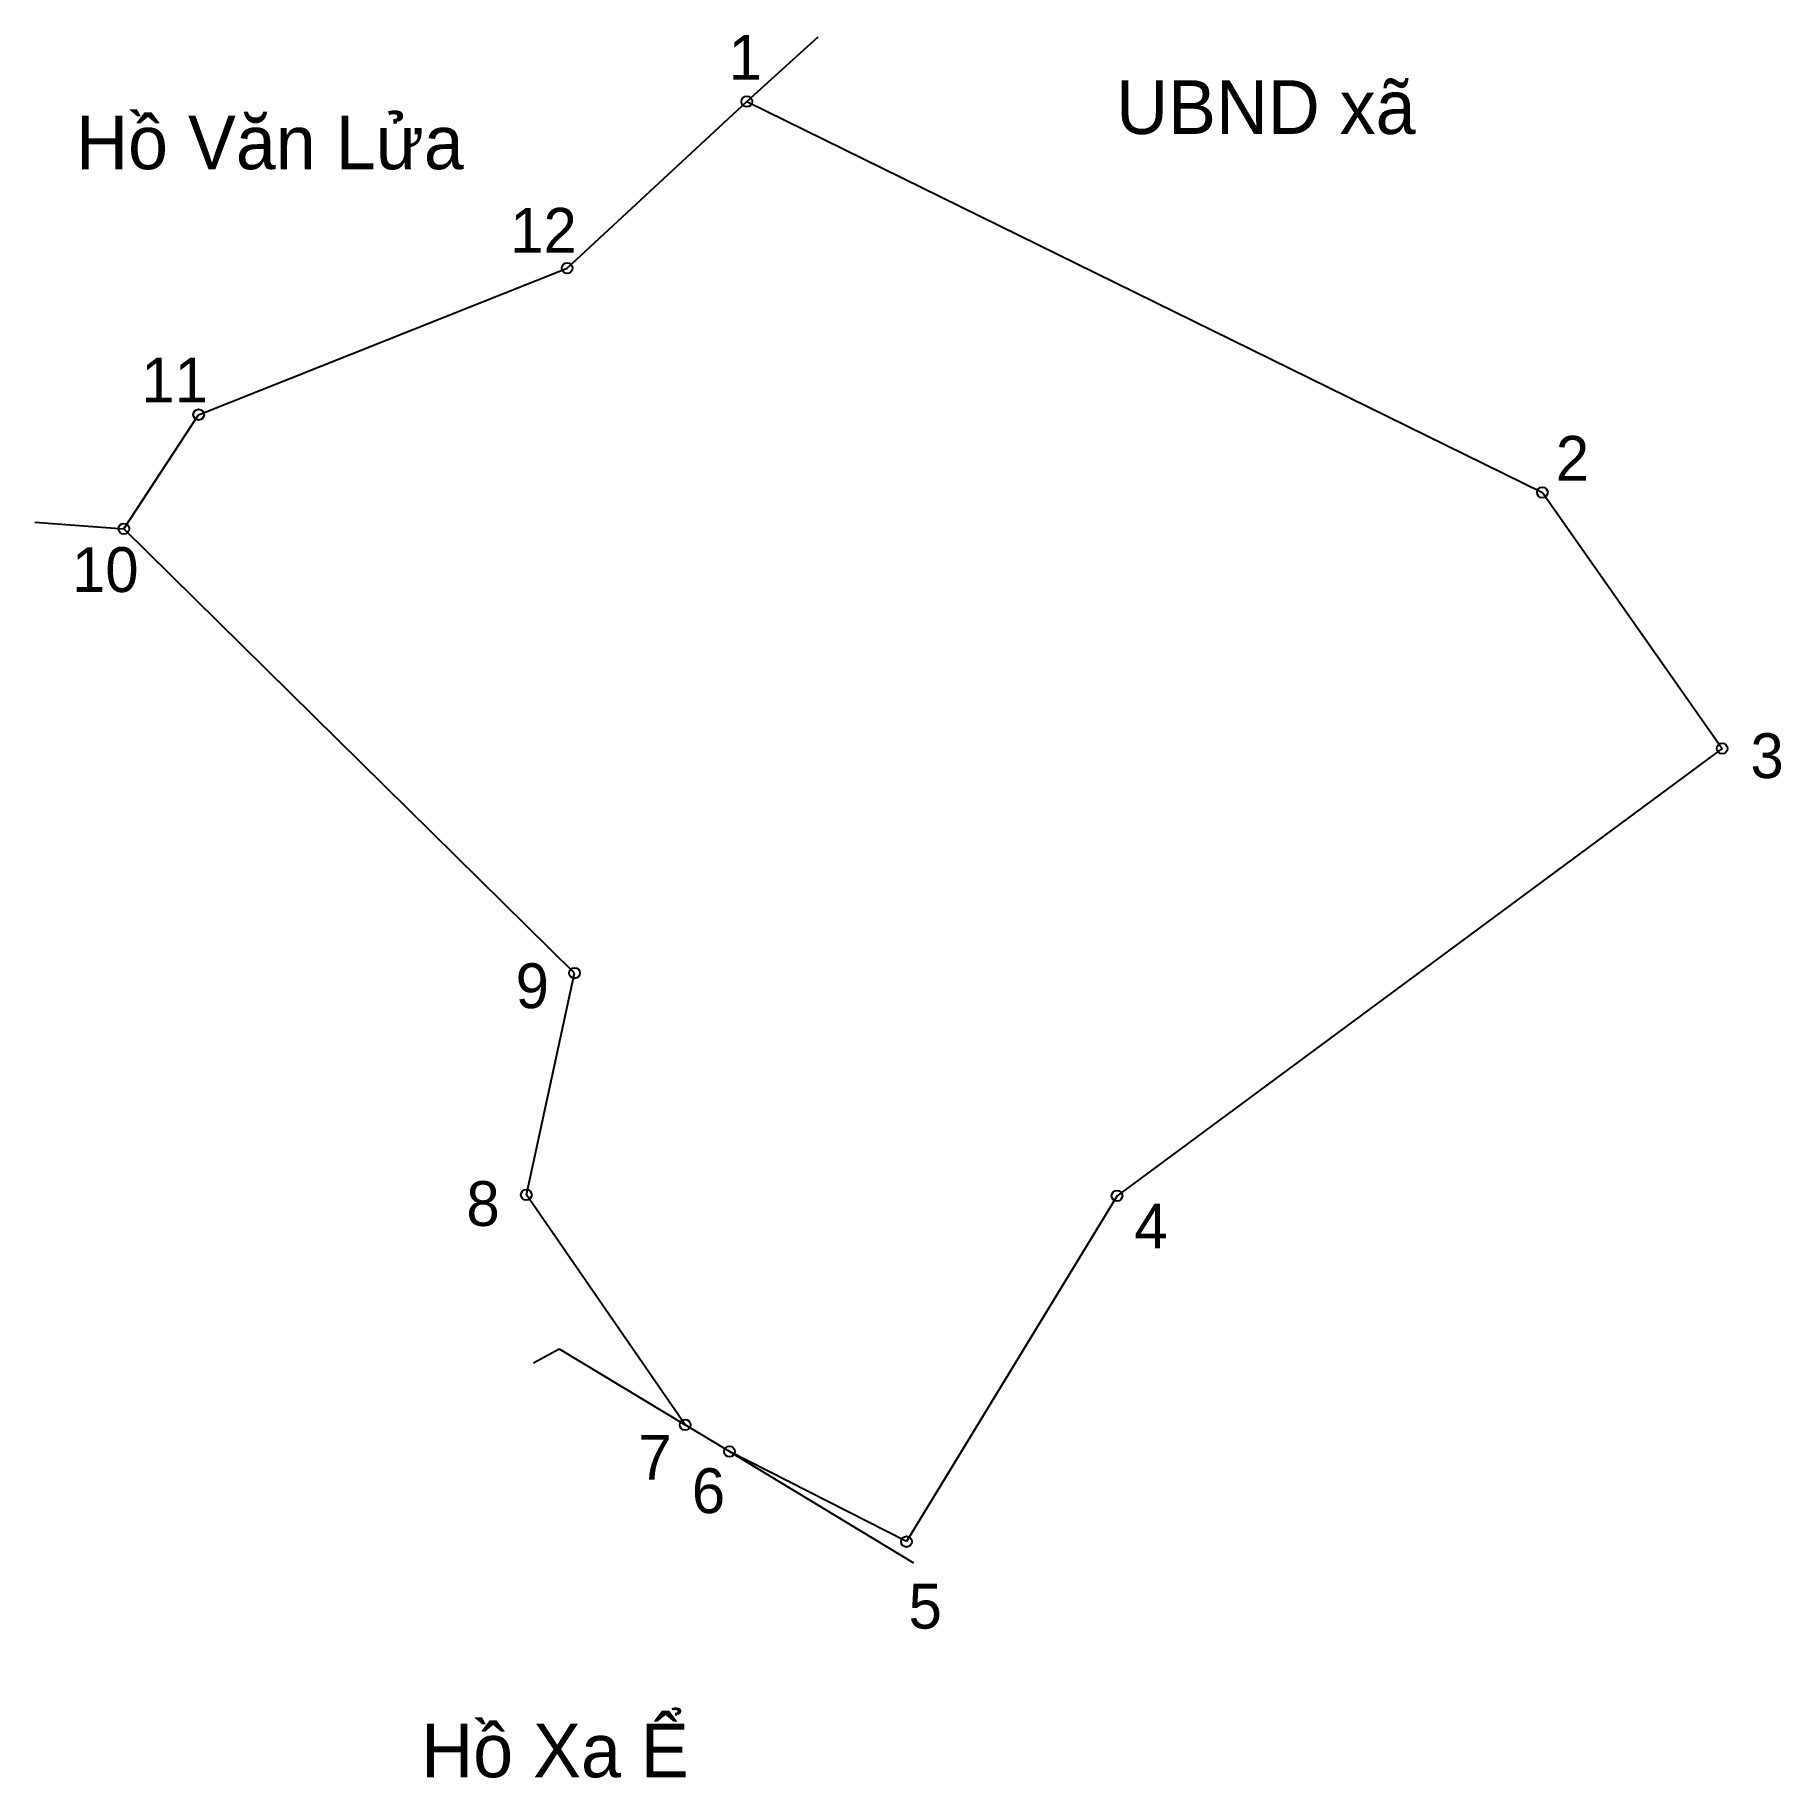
# Model space of a CAD drawing. Extents: x 547110 to 547233, y 1825418 to 1825540.
import ezdxf

# ---------------------------------------------------------------- set-up
doc = ezdxf.new("R2010")
doc.units = 0
for name, color, linetype in [('CanhThua', 7, 'Continuous'), ('MocDinhThua', 7, 'Continuous'), ('RauThua', 7, 'Continuous'), ('SoHieuDinhThua', 7, 'Continuous'), ('TenChuLanCan', 7, 'Continuous')]:
    doc.layers.add(name, color=color, linetype=linetype)

msp = doc.modelspace()

# ---------------------------------------------------------------- linework, layer by layer
at = {"layer": 'CanhThua'}
for p, q in [((547147.55, 1825523.53), (547160.13, 1825535.2)), ((547160.13, 1825535.2), (547215.85, 1825507.81)), ((547121.74, 1825513.26), (547147.55, 1825523.53)), ((547116.5, 1825505.27), (547121.74, 1825513.26)), ((547215.85, 1825507.81), (547228.44, 1825489.87)), ((547148.07, 1825474.14), (547116.5, 1825505.27)), ((547228.44, 1825489.87), (547186.06, 1825458.53)), ((547144.69, 1825458.6), (547148.07, 1825474.14)), ((547155.81, 1825442.49), (547144.69, 1825458.6)), ((547186.06, 1825458.53), (547171.31, 1825434.3)), ((547158.92, 1825440.61), (547155.81, 1825442.49)), ((547171.31, 1825434.3), (547158.92, 1825440.61))]:
    msp.add_line(p, q, dxfattribs=at)
at = {"layer": 'MocDinhThua'}
for centre in [(547160.13, 1825535.2), (547147.55, 1825523.53), (547121.74, 1825513.26), (547215.85, 1825507.81), (547116.5, 1825505.27), (547228.44, 1825489.87), (547148.07, 1825474.14), (547144.69, 1825458.6), (547186.06, 1825458.53), (547155.81, 1825442.49), (547158.92, 1825440.61), (547171.31, 1825434.3)]:
    msp.add_circle(centre, 0.376, dxfattribs=at)
at = {"layer": 'RauThua'}
for p, q in [((547160.13, 1825535.2), (547165.14, 1825539.73)), ((547110.27, 1825505.74), (547116.5, 1825505.27)), ((547145.19, 1825446.83), (547146.99, 1825447.82)), ((547146.99, 1825447.82), (547155.81, 1825442.49)), ((547158.92, 1825440.61), (547171.81, 1825432.81))]:
    msp.add_line(p, q, dxfattribs=at)

# ---------------------------------------------------------------- texts
at = {"layer": 'SoHieuDinhThua'}
for s, height, p in [('1', 3.14, (547158.86, 1825536.73)), ('12', 3.136, (547143.56, 1825524.61)), ('11', 3.136, (547117.73, 1825514.12)), ('2', 3.14, (547216.79, 1825508.63)), ('10', 3.136, (547112.87, 1825500.84)), ('3', 3.14, (547230.42, 1825487.8)), ('9', 3.14, (547143.94, 1825471.68)), ('8', 3.14, (547140.49, 1825456.42)), ('4', 3.14, (547187.27, 1825454.85)), ('7', 3.14, (547152.54, 1825438.64)), ('6', 3.14, (547156.28, 1825436.3)), ('5', 3.14, (547171.46, 1825428.21))]:
    msp.add_text(s, height=height, dxfattribs=at).set_placement(p)
at = {"layer": 'TenChuLanCan'}
for s, p in [('UBND xã', (547186, 1825532.93)), ('Hồ Văn Lửa', (547113.16, 1825530.46)), ('Hồ Xa Ể', (547137.33, 1825417.79))]:
    msp.add_text(s, height=3.763, dxfattribs=at).set_placement(p)

doc.saveas('drawing.dxf')
